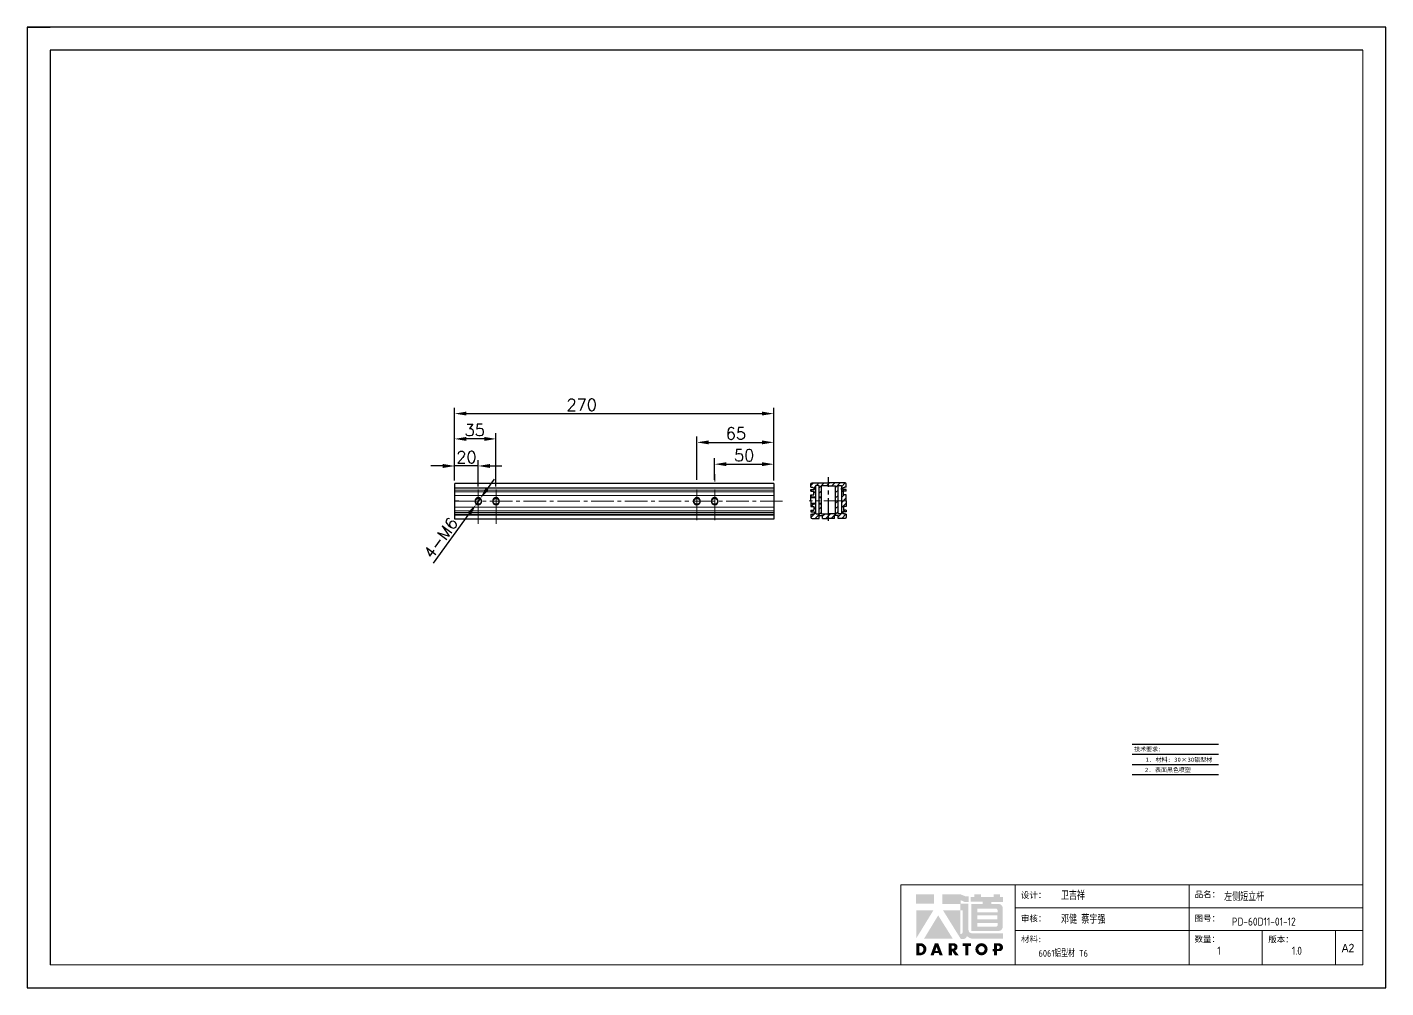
# Model space of a CAD drawing. Header units: millimetres. Extents: x -30327 to 34858, y 4015 to 75103.
# Drawn here: x 13729 to 14878, y 60062 to 60875 of the extents above; entities that cross this region are included whole.
import ezdxf
from ezdxf.enums import TextEntityAlignment as Align

# ---------------------------------------------------------------- set-up
doc = ezdxf.new("R2010")
doc.units = ezdxf.units.MM
doc.linetypes.add('CENTER2', pattern=[28.575, 19.05, -3.175, 3.175, -3.175])
doc.layers.add('A-TITLEBLOCK', color=7, linetype='Continuous', lineweight=18)
for name, color, linetype in [('print', 30, 'Continuous'), ('red', 1, 'CENTER2'), ('yellow', 2, 'Continuous')]:
    doc.layers.add(name, color=color, linetype=linetype)
doc.styles.add('GB', font='GBENOR.SHX', dxfattribs={"bigfont": 'gbcbig.shx'})
doc.styles.add('HZ', font='')
doc.styles.add('SLDTEXTSTYLE0', font='simfang.ttf', dxfattribs={"bigfont": 'bigfont'})
doc.styles.add('SLDTEXTSTYLE1', font='Gothic.ttf', dxfattribs={"width": 0.913})
doc.styles.get("Standard").update_dxf_attribs({"font": 'txt', "bigfont": 'gbcbig.shx'})
doc.styles.get('HZ').set_extended_font_data('SimSun')
doc.dimstyles.new('1-4', dxfattribs={"dimscale": 4, "dimtxt": 2.5, "dimasz": 2.5, "dimexe": 1.25, "dimexo": 0.625, "dimtad": 1, "dimdsep": 46, "dimtxsty": 'Standard', "dimcen": 2.5, "dimadec": 0, "dimazin": 0, "dimtfac": 1, "dimtmove": 0, "dimatfit": 3, "dimfxl": 0, "dimarcsym": 0})

# ---------------------------------------------------------------- blocks, each defined once
blk = doc.blocks.new('*D203')
at = {"layer": 'Defpoints', "color": 0, "transparency": 16777216}
for p in [(14090.2, 60503.6), (14090.2, 60488.7), (14110.2, 60483.7)]:
    blk.add_point(p, dxfattribs=at)
at = {"layer": 'yellow', "color": 0, "lineweight": -2, "transparency": 16777216}
for p, q in [((14090.2, 60491.2), (14090.2, 60508.6)), ((14110.2, 60486.2), (14110.2, 60508.6)), ((14080.2, 60503.6), (14070.2, 60503.6)), ((14110.2, 60503.6), (14090.2, 60503.6)), ((14120.2, 60503.6), (14130.2, 60503.6))]:
    blk.add_line(p, q, dxfattribs=at)
at = {"layer": 'yellow', "color": 0, "transparency": 16777216}
for points in [[(14080.2, 60505.3), (14080.2, 60501.9), (14090.2, 60503.6)], [(14120.2, 60505.3), (14120.2, 60501.9), (14110.2, 60503.6)]]:
    blk.add_solid(points, dxfattribs=at)
at = {"layer": 'yellow', "color": 0, "lineweight": 9, "transparency": 16777216, "insert": (14100.2, 60511.1), "char_height": 10, "attachment_point": 5}
blk.add_mtext('20', dxfattribs=at)
blk = doc.blocks.new('*D204')
at = {"layer": 'Defpoints', "color": 0, "transparency": 16777216}
for p in [(14108.5, 60471.3), (14112, 60476.2)]:
    blk.add_point(p, dxfattribs=at)
at = {"layer": 'yellow', "color": 0, "lineweight": -2, "transparency": 16777216}
for p, q in [((14117.9, 60484.2), (14123.8, 60492.3)), ((14112, 60476.2), (14108.5, 60471.3)), ((14072.2, 60421.5), (14102.6, 60463.2))]:
    blk.add_line(p, q, dxfattribs=at)
at = {"layer": 'yellow', "color": 0, "transparency": 16777216}
for points in [[(14116.5, 60485.2), (14119.2, 60483.3), (14112, 60476.2)], [(14101.2, 60464.2), (14103.9, 60462.2), (14108.5, 60471.3)]]:
    blk.add_solid(points, dxfattribs=at)
at = {"layer": 'yellow', "color": 0, "lineweight": 9, "transparency": 16777216, "insert": (14078.4, 60442.7), "char_height": 10, "attachment_point": 5, "rotation": 53.9428}
blk.add_mtext('4-M6', dxfattribs=at)
blk = doc.blocks.new('*D194')
at = {"layer": 'Defpoints', "color": 0, "transparency": 16777216}
for p in [(14360.2, 60547.9), (14090.2, 60488.7), (14360.2, 60488.7)]:
    blk.add_point(p, dxfattribs=at)
at = {"layer": 'yellow', "color": 0, "lineweight": -2, "transparency": 16777216}
for p, q in [((14090.2, 60491.2), (14090.2, 60552.9)), ((14360.2, 60491.2), (14360.2, 60552.9)), ((14100.2, 60547.9), (14350.2, 60547.9))]:
    blk.add_line(p, q, dxfattribs=at)
at = {"layer": 'yellow', "color": 0, "transparency": 16777216}
for points in [[(14100.2, 60549.6), (14100.2, 60546.3), (14090.2, 60547.9)], [(14350.2, 60549.6), (14350.2, 60546.3), (14360.2, 60547.9)]]:
    blk.add_solid(points, dxfattribs=at)
at = {"layer": 'yellow', "color": 0, "lineweight": 9, "transparency": 16777216, "insert": (14197.7, 60555.4), "char_height": 10, "attachment_point": 5}
blk.add_mtext('270', dxfattribs=at)
blk = doc.blocks.new('*D195')
at = {"layer": 'Defpoints', "color": 0, "transparency": 16777216}
for p in [(14360.2, 60505.1), (14310.2, 60489.4), (14360.2, 60489.4)]:
    blk.add_point(p, dxfattribs=at)
at = {"layer": 'yellow', "color": 0, "lineweight": -2, "transparency": 16777216}
for p, q in [((14310.2, 60491.9), (14310.2, 60510.1)), ((14320.2, 60505.1), (14350.2, 60505.1)), ((14360.2, 60491.9), (14360.2, 60510.1))]:
    blk.add_line(p, q, dxfattribs=at)
at = {"layer": 'yellow', "color": 0, "transparency": 16777216}
for points in [[(14320.2, 60506.8), (14320.2, 60503.5), (14310.2, 60505.1)], [(14350.2, 60506.8), (14350.2, 60503.5), (14360.2, 60505.1)]]:
    blk.add_solid(points, dxfattribs=at)
at = {"layer": 'yellow', "color": 0, "lineweight": 9, "transparency": 16777216, "insert": (14335.2, 60512.6), "char_height": 10, "attachment_point": 5}
blk.add_mtext('50', dxfattribs=at)
blk = doc.blocks.new('*D436')
at = {"layer": 'Defpoints', "color": 0, "transparency": 16777216}
for p in [(14090.2, 60526.5), (14090.2, 60488.7), (14125.2, 60483.7)]:
    blk.add_point(p, dxfattribs=at)
at = {"layer": 'yellow', "color": 0, "lineweight": -2, "transparency": 16777216}
for p, q in [((14090.2, 60491.2), (14090.2, 60531.5)), ((14125.2, 60486.2), (14125.2, 60531.5)), ((14115.2, 60526.5), (14100.2, 60526.5))]:
    blk.add_line(p, q, dxfattribs=at)
at = {"layer": 'yellow', "color": 0, "transparency": 16777216}
for points in [[(14100.2, 60528.2), (14100.2, 60524.8), (14090.2, 60526.5)], [(14115.2, 60528.2), (14115.2, 60524.8), (14125.2, 60526.5)]]:
    blk.add_solid(points, dxfattribs=at)
at = {"layer": 'yellow', "color": 0, "lineweight": 9, "transparency": 16777216, "insert": (14107.2, 60534), "char_height": 10, "attachment_point": 5}
blk.add_mtext('35', dxfattribs=at)
blk = doc.blocks.new('*D437')
at = {"layer": 'Defpoints', "color": 0, "transparency": 16777216}
for p in [(14360.2, 60523.6), (14295.2, 60489.4), (14360.2, 60488.7)]:
    blk.add_point(p, dxfattribs=at)
at = {"layer": 'yellow', "color": 0, "lineweight": -2, "transparency": 16777216}
for p, q in [((14295.2, 60491.9), (14295.2, 60528.6)), ((14360.2, 60491.2), (14360.2, 60528.6)), ((14305.2, 60523.6), (14350.2, 60523.6))]:
    blk.add_line(p, q, dxfattribs=at)
at = {"layer": 'yellow', "color": 0, "transparency": 16777216}
for points in [[(14305.2, 60525.2), (14305.2, 60521.9), (14295.2, 60523.6)], [(14350.2, 60525.2), (14350.2, 60521.9), (14360.2, 60523.6)]]:
    blk.add_solid(points, dxfattribs=at)
at = {"layer": 'yellow', "color": 0, "lineweight": 9, "transparency": 16777216, "insert": (14328.2, 60531.1), "char_height": 10, "attachment_point": 5}
blk.add_mtext('65', dxfattribs=at)
blk = doc.blocks.new('Dartop Logo')
at = {"true_color": 0xc40018}
h = blk.add_hatch(color=12, dxfattribs=at)
h.set_gradient(color1=(196, 0, 24), color2=(196, 0, 24), tint=1)
h.paths.add_polyline_path([(30.39, -3.87), (33.08, -5.04), (35.99, -5.04), (35.99, -1.19), (33.59, -1.19), (30.46, 0.05), (17.94, 0.05), (17.94, -6.46), (30.12, -6.46), (30.12, -6.59), (30.12, -10.75), (18.31, -10.75), (30.46, -30.31), (32.87, -30.31, 0.279375), (34.63, -28.6), (34.63, -28.51), (34.84, -28.51, 0.143145), (38.15, -30.2), (59.27, -30.2), (59.27, -26.49), (38.06, -26.49, -0.414214), (35.75, -24.18), (35.75, -6.26), (30.39, -6.26)])
h.paths.add_polyline_path([(30.25, -10.84), (31.8, -10.84), (31.8, -26.02, -0.088936), (30.9, -26.94), (30.24, -26.94)], flags=16)
h = blk.add_hatch(color=12, dxfattribs=at)
h.set_gradient(color1=(196, 0, 24), color2=(196, 0, 24), tint=1)
h.paths.add_polyline_path([(59.24, -1.73), (57.36, -1.73), (57.36, 0.06), (53.06, 0.06), (53.06, -1.64), (44.29, -1.64), (44.29, 0.15), (39.7, 0.15), (39.7, -1.67), (37.16, -1.67), (37.16, -4.97), (45.54, -4.97), (45.54, -6.42), (37.73, -6.42), (37.73, -24.88), (56.26, -24.88, 0.414214), (59.15, -21.99), (59.15, -9.35, 0.414214), (56.26, -6.46), (51.36, -6.46), (51.36, -5.03), (59.24, -5.03)])
h.paths.add_polyline_path([(54.21, -9.59, -0.414214), (55.66, -11.04), (55.66, -12.1), (41.79, -12.1), (41.79, -9.59)], flags=16)
h.paths.add_polyline_path([(55.57, -14.33), (55.57, -17.01), (41.88, -17.01), (41.88, -14.33)], flags=16)
h.paths.add_polyline_path([(55.75, -19.43), (55.75, -20.57, -0.414214), (54.3, -22.02), (41.88, -22.02), (41.88, -19.43)], flags=16)
h = blk.add_hatch(color=12, dxfattribs=at)
h.set_gradient(color1=(196, 0, 24), color2=(196, 0, 24), tint=1)
h.paths.add_polyline_path([(12.18, 0), (0, 0), (0, -6.37), (12.18, -6.37)])
h = blk.add_hatch(color=12, dxfattribs=at)
h.set_gradient(color1=(196, 0, 24), color2=(196, 0, 24), tint=1)
h.paths.add_polyline_path([(11.79, -10.83), (0.03, -10.83), (0.03, -30.03)])
h = blk.add_hatch(color=12, dxfattribs=at)
h.set_gradient(color1=(196, 0, 24), color2=(196, 0, 24), tint=1)
h.paths.add_polyline_path([(15.05, -14.31), (5.44, -30.15), (25.01, -30.15)])
at = {"true_color": 0x646464}
h = blk.add_hatch(color=251, dxfattribs=at)
h.set_gradient(color1=(100, 100, 100), color2=(100, 100, 100), tint=1)
h.paths.add_polyline_path([(4.15, -33.43), (0.11, -33.43), (0.11, -41.5), (3.51, -41.5, 0.793016)])
h.paths.add_polyline_path([(3.57, -39.73), (2.16, -39.73), (2.16, -35.19), (3.42, -35.19, -0.671361)], flags=16)
h = blk.add_hatch(color=251, dxfattribs=at)
h.set_gradient(color1=(100, 100, 100), color2=(100, 100, 100), tint=1)
h.paths.add_polyline_path([(15.08, -33.36), (12.78, -33.36), (9.82, -41.51), (12, -41.51), (12.51, -40.06), (15.46, -40.06), (15.99, -41.52), (18.19, -41.52)])
h.paths.add_polyline_path([(14.9, -38.51), (13.07, -38.51), (13.97, -35.95)], flags=16)
h = blk.add_hatch(color=251, dxfattribs=at)
h.set_gradient(color1=(100, 100, 100), color2=(100, 100, 100), tint=1)
h.paths.add_polyline_path([(26.27, -33.36), (22.3, -33.36), (22.3, -41.51), (24.4, -41.51), (24.4, -38.28), (26.55, -41.54), (29.09, -41.54), (26.61, -38.3, 0.744055)])
h.paths.add_polyline_path([(24.38, -37.08), (24.38, -34.94), (25.32, -34.94, -0.796809), (25.3, -37.08)], flags=16)
h = blk.add_hatch(color=251, dxfattribs=at)
h.set_gradient(color1=(100, 100, 100), color2=(100, 100, 100), tint=1)
h.paths.add_polyline_path([(37.44, -33.4), (31.88, -33.4), (31.88, -35.16), (33.61, -35.16), (33.61, -41.52), (35.69, -41.52), (35.69, -35.16), (37.44, -35.16)])
h = blk.add_hatch(color=251, dxfattribs=at)
h.set_gradient(color1=(100, 100, 100), color2=(100, 100, 100), tint=1)
h.paths.add_polyline_path([(40.46, -37.41, 1), (48.83, -37.41, 1)])
h.paths.add_polyline_path([(46.8, -37.41, -1), (42.5, -37.41, -1)], flags=16)
h = blk.add_hatch(color=251, dxfattribs=at)
h.set_gradient(color1=(100, 100, 100), color2=(100, 100, 100), tint=1)
h.paths.add_polyline_path([(56.85, -33.38), (56.73, -33.38), (53.19, -33.38), (53.19, -37.19), (52.26, -37.19), (52.26, -38.73), (53.18, -38.73), (53.18, -41.5), (55.24, -41.5), (55.24, -38.72), (57.51, -38.72, 0.812304)])
h.paths.add_polyline_path([(55.21, -37.18), (55.21, -35.05), (56.39, -35.05, -0.778213), (56.27, -37.18)], flags=16)
blk = doc.blocks.new('DT-A2-TITLE')
for p, q in [((594, 420), (0, 420)), ((0, 420), (0, 420)), ((0, 420), (0, 0)), ((0, 420), (10, 420)), ((594, 0), (594, 420)), ((10, 410), (10, 10)), ((584, 410), (10, 410))]:
    blk.add_line(p, q)
at = {"layer": 'A-TITLEBLOCK', "color": 7}
for p, q in [((584, 410), (584, 10)), ((594, 0), (594, 297)), ((382, 10), (382, 45)), ((584, 45), (382, 45)), ((432, 45), (432, 10)), ((508, 45), (508, 10)), ((584, 35), (432, 35)), ((432, 25), (584.08, 25)), ((540, 10), (540, 25)), ((572, 10), (572, 25)), ((10, 10), (584, 10)), ((0, 0), (594, 0))]:
    blk.add_line(p, q, dxfattribs=at)
at = {"layer": 'A-TITLEBLOCK', "xscale": 0.6400000000000001, "yscale": 0.6400000000000001, "zscale": 0.6400000000000001}
blk.add_blockref('Dartop Logo', (388.65, 40.81), dxfattribs=at)
at = {"style": 'GB'}
for tag, p, height in [('#设计', (451.96, 38.52), 3.5), ('#品名', (523.32, 37.95), 3.5), ('#审核', (451.99, 28.1), 3.5), ('#图号', (526.67, 27.2), 3.5), ('#数量', (520.33, 14.51), 3.5), ('#版本', (552.92, 14.47), 3.5), ('#材料说明', (442.15, 13.59), 3)]:
    blk.add_attdef(tag, p, '', height=height, dxfattribs=at)
at = {"layer": 'A-TITLEBLOCK', "color": 7, "attachment_point": 1}
for s, insert, char_height, style in [('设计：', (434.47, 41.87), 2.646, 'SLDTEXTSTYLE0'), ('品名：', (510.43, 42.19), 2.646, 'SLDTEXTSTYLE0'), ('审核：', (434.47, 31.64), 2.646, 'SLDTEXTSTYLE0'), ('图号：', (510.4, 31.66), 2.646, 'SLDTEXTSTYLE0'), ('材料:', (434.47, 22.62), 2.646, 'SLDTEXTSTYLE0'), ('数量：', (510.35, 22.64), 2.646, 'SLDTEXTSTYLE0'), ('版本：', (542.59, 22.48), 2.646, 'SLDTEXTSTYLE0'), ('A2', (574.7, 19.21), 3.704, 'SLDTEXTSTYLE1')]:
    blk.add_mtext(s, dxfattribs=dict(at, insert=insert, char_height=char_height, style=style))

msp = doc.modelspace()

# ---------------------------------------------------------------- hatches: boundary and pattern name
at = {"layer": 'yellow', "lineweight": 9}
h = msp.add_hatch(dxfattribs=at)
h.set_pattern_fill('ANSI31', color=256, style=0)
h.set_pattern_definition([(45, (13287.2414, 59732.8267), (-2.245064, 2.245064), [])])
h.paths.add_polyline_path([(14400.6065, 60486.7132), (14406.6065, 60486.7132), (14406.6065, 60489.2132), (14392.6065, 60489.2132, 0.414213562), (14391.6065, 60488.2132), (14391.6065, 60485.7132), (14393.1065, 60485.7132, 0.414213562), (14393.6065, 60485.2132), (14394.1065, 60485.2132), (14394.6065, 60485.2132), (14394.6065, 60483.7132), (14391.6065, 60483.7132), (14391.6065, 60482.2132), (14394.1065, 60482.2132), (14394.1065, 60479.2132), (14391.6065, 60479.2132), (14391.6065, 60477.2132), (14395.6065, 60477.2132), (14395.6065, 60486.7132, -0.414213562), (14396.1065, 60487.2132), (14398.1065, 60487.2132, -0.414213562), (14398.6065, 60486.7132), (14398.6065, 60477.2132), (14400.6065, 60477.2132)])
h.paths.add_polyline_path([(14414.6065, 60486.7132, -0.414213562), (14415.1065, 60487.2132), (14417.1065, 60487.2132, -0.414213562), (14417.6065, 60486.7132), (14417.6065, 60474.2132), (14421.6065, 60474.2132), (14421.6065, 60479.2132), (14419.1065, 60479.2132), (14419.1065, 60482.2132), (14421.6065, 60482.2132), (14421.6065, 60483.7132), (14418.6065, 60483.7132), (14418.6065, 60485.2132), (14419.1065, 60485.2132), (14419.6065, 60485.2132, 0.414213562), (14420.1065, 60485.7132), (14421.6065, 60485.7132), (14421.6065, 60488.2132, 0.414213562), (14420.6065, 60489.2132), (14406.6065, 60489.2132), (14406.6065, 60486.7132), (14412.6065, 60486.7132), (14412.6065, 60474.2132), (14414.6065, 60474.2132)])
h.paths.add_polyline_path([(14414.6065, 60474.2132), (14412.6065, 60474.2132), (14412.6065, 60463.2132), (14411.6065, 60463.2132), (14406.6065, 60463.2132), (14406.6065, 60459.2132), (14411.6065, 60459.2132), (14411.6065, 60461.7132), (14414.6065, 60461.7132), (14414.6065, 60459.2132), (14420.6065, 60459.2132, 0.414213562), (14421.6065, 60460.2132), (14421.6065, 60462.7132), (14420.1065, 60462.7132, 0.414213562), (14419.6065, 60463.2132), (14419.1065, 60463.2132), (14418.6065, 60463.2132), (14418.6065, 60464.7132), (14421.6065, 60464.7132), (14421.6065, 60466.2132), (14419.1065, 60466.2132), (14419.1065, 60469.2132), (14421.6065, 60469.2132), (14421.6065, 60474.2132), (14417.6065, 60474.2132), (14417.6065, 60463.7132, -0.414213562), (14417.1065, 60463.2132), (14415.1065, 60463.2132, -0.414213562), (14414.6065, 60463.7132)])
h.paths.add_polyline_path([(14406.6065, 60463.2132), (14401.6065, 60463.2132), (14400.6065, 60463.2132), (14400.6065, 60471.2132), (14398.6065, 60471.2132), (14398.6065, 60463.7132, -0.414213562), (14398.1065, 60463.2132), (14396.1065, 60463.2132, -0.414213562), (14395.6065, 60463.7132), (14395.6065, 60464.7132), (14395.6065, 60471.2132), (14391.6065, 60471.2132), (14391.6065, 60469.2132), (14394.1065, 60469.2132), (14394.1065, 60466.2132), (14391.6065, 60466.2132), (14391.6065, 60464.7132), (14394.6065, 60464.7132), (14394.6065, 60463.2132), (14394.1065, 60463.2132), (14393.6065, 60463.2132, 0.414213562), (14393.1065, 60462.7132), (14391.6065, 60462.7132), (14391.6065, 60460.2132, 0.414213562), (14392.6065, 60459.2132), (14398.6065, 60459.2132), (14398.6065, 60461.7132), (14401.6065, 60461.7132), (14401.6065, 60459.2132), (14406.6065, 60459.2132)])
h.paths.add_polyline_path([(14400.6065, 60471.7132), (14398.6065, 60471.7132), (14398.6065, 60471.2132), (14400.6065, 60471.2132)])
h.paths.add_polyline_path([(14400.6065, 60477.2132), (14398.6065, 60477.2132), (14398.6065, 60476.7132), (14400.6065, 60476.7132)])
h.paths.add_polyline_path([(14395.6065, 60477.2132), (14391.6065, 60477.2132), (14391.6065, 60476.7132), (14395.6065, 60476.7132)])
h.paths.add_polyline_path([(14395.6065, 60471.7132), (14391.6065, 60471.7132), (14391.6065, 60471.2132), (14395.6065, 60471.2132)])

# ---------------------------------------------------------------- linework, layer by layer
for p, q in [((14360.2371, 60488.73), (14090.2371, 60488.73)), ((14090.2371, 60458.73), (14090.2371, 60488.73)), ((14090.2371, 60458.73), (14090.2371, 60488.73)), ((14360.2371, 60488.73), (14360.2371, 60458.73)), ((14391.6065, 60485.7132), (14393.1065, 60485.7132)), ((14391.6065, 60482.2132), (14391.6065, 60483.7132)), ((14391.6065, 60483.7132), (14394.6065, 60483.7132)), ((14391.6065, 60482.2132), (14394.1065, 60482.2132)), ((14394.1065, 60485.2132), (14394.6065, 60485.2132)), ((14394.1065, 60479.2132), (14394.1065, 60482.2132)), ((14394.6065, 60483.7132), (14394.6065, 60485.2132)), ((14395.6065, 60483.7132), (14395.6065, 60484.7132)), ((14406.6065, 60486.7132), (14400.6065, 60486.7132)), ((14406.6065, 60486.7132), (14412.6065, 60486.7132)), ((14417.6065, 60483.7132), (14417.6065, 60484.7132)), ((14419.1065, 60485.2132), (14418.6065, 60485.2132)), ((14418.6065, 60483.7132), (14418.6065, 60485.2132)), ((14421.6065, 60483.7132), (14418.6065, 60483.7132)), ((14421.6065, 60482.2132), (14419.1065, 60482.2132)), ((14419.1065, 60479.2132), (14419.1065, 60482.2132)), ((14421.6065, 60485.7132), (14420.1065, 60485.7132)), ((14421.6065, 60482.2132), (14421.6065, 60483.7132)), ((14391.6065, 60474.2132), (14391.6065, 60479.2132)), ((14391.6065, 60479.2132), (14394.1065, 60479.2132)), ((14395.6065, 60477.2132), (14391.6065, 60477.2132)), ((14395.6065, 60476.7132), (14391.6065, 60476.7132)), ((14391.6065, 60474.2132), (14391.6065, 60469.2132)), ((14395.6065, 60471.7132), (14391.6065, 60471.7132)), ((14395.6065, 60471.2132), (14391.6065, 60471.2132)), ((14391.6065, 60469.2132), (14394.1065, 60469.2132)), ((14394.1065, 60469.2132), (14394.1065, 60466.2132)), ((14400.6065, 60477.2132), (14398.6065, 60477.2132)), ((14400.6065, 60476.7132), (14398.6065, 60476.7132)), ((14400.6065, 60471.7132), (14398.6065, 60471.7132)), ((14400.6065, 60471.2132), (14398.6065, 60471.2132)), ((14421.6065, 60479.2132), (14419.1065, 60479.2132)), ((14419.1065, 60469.2132), (14419.1065, 60466.2132)), ((14421.6065, 60469.2132), (14419.1065, 60469.2132)), ((14421.6065, 60474.2132), (14421.6065, 60479.2132)), ((14421.6065, 60474.2132), (14421.6065, 60469.2132)), ((14360.2371, 60458.73), (14090.2371, 60458.73)), ((14391.6065, 60466.2132), (14391.6065, 60464.7132)), ((14391.6065, 60466.2132), (14394.1065, 60466.2132)), ((14391.6065, 60464.7132), (14394.6065, 60464.7132)), ((14391.6065, 60462.7132), (14393.1065, 60462.7132)), ((14394.1065, 60463.2132), (14394.6065, 60463.2132)), ((14394.6065, 60464.7132), (14394.6065, 60463.2132)), ((14395.6065, 60464.7132), (14395.6065, 60463.7132)), ((14398.6065, 60461.7132), (14401.6065, 60461.7132)), ((14400.6065, 60463.2132), (14401.6065, 60463.2132)), ((14401.6065, 60463.2132), (14406.6065, 60463.2132)), ((14401.6065, 60459.2132), (14406.6065, 60459.2132)), ((14411.6065, 60463.2132), (14406.6065, 60463.2132)), ((14411.6065, 60459.2132), (14406.6065, 60459.2132)), ((14412.6065, 60463.2132), (14411.6065, 60463.2132)), ((14414.6065, 60461.7132), (14411.6065, 60461.7132)), ((14417.6065, 60464.7132), (14417.6065, 60463.7132)), ((14418.6065, 60464.7132), (14418.6065, 60463.2132)), ((14421.6065, 60464.7132), (14418.6065, 60464.7132)), ((14419.1065, 60463.2132), (14418.6065, 60463.2132)), ((14421.6065, 60466.2132), (14419.1065, 60466.2132)), ((14421.6065, 60462.7132), (14420.1065, 60462.7132)), ((14421.6065, 60466.2132), (14421.6065, 60464.7132))]:
    msp.add_line(p, q)
at = {"lineweight": 9}
for p, q in [((14360.2371, 60485.23), (14090.2371, 60485.23)), ((14360.2371, 60484.73), (14090.2371, 60484.73)), ((14360.2371, 60483.23), (14090.2371, 60483.23)), ((14360.2371, 60481.73), (14090.2371, 60481.73)), ((14360.2371, 60478.73), (14090.2371, 60478.73)), ((14360.2371, 60468.73), (14090.2371, 60468.73)), ((14360.2371, 60465.73), (14090.2371, 60465.73)), ((14360.2371, 60464.23), (14090.2371, 60464.23)), ((14360.2371, 60462.73), (14090.2371, 60462.73)), ((14360.2371, 60462.0882), (14090.2371, 60462.0882))]:
    msp.add_line(p, q, dxfattribs=at)
for points in [[(14391.6065, 60485.7132), (14391.6065, 60488.2132, -0.414213562), (14392.6065, 60489.2132), (14406.6065, 60489.2132)], [(14393.1065, 60485.7132), (14393.1065, 60485.7132, 0.414213562), (14393.6065, 60485.2132), (14394.1065, 60485.2132)], [(14421.6065, 60485.7132), (14421.6065, 60488.2132, 0.414213562), (14420.6065, 60489.2132), (14406.6065, 60489.2132)], [(14420.1065, 60485.7132), (14420.1065, 60485.7132, -0.414213562), (14419.6065, 60485.2132), (14419.1065, 60485.2132)], [(14391.6065, 60462.7132), (14391.6065, 60460.2132, 0.414213562), (14392.6065, 60459.2132), (14398.6065, 60459.2132)], [(14393.1065, 60462.7132), (14393.1065, 60462.7132, -0.414213562), (14393.6065, 60463.2132), (14394.1065, 60463.2132)], [(14421.6065, 60462.7132), (14421.6065, 60460.2132, -0.414213562), (14420.6065, 60459.2132), (14414.6065, 60459.2132)], [(14420.1065, 60462.7132), (14420.1065, 60462.7132, 0.414213562), (14419.6065, 60463.2132), (14419.1065, 60463.2132)]]:
    msp.add_lwpolyline(points, format="xyb")
for points in [[(14395.6065, 60486.7132), (14395.6065, 60463.7132, 0.414213562), (14396.1065, 60463.2132), (14398.1065, 60463.2132, 0.414213562), (14398.6065, 60463.7132), (14398.6065, 60486.7132, 0.414213562), (14398.1065, 60487.2132), (14396.1065, 60487.2132, 0.414213562)], [(14417.6065, 60486.7132), (14417.6065, 60463.7132, -0.414213562), (14417.1065, 60463.2132), (14415.1065, 60463.2132, -0.414213562), (14414.6065, 60463.7132), (14414.6065, 60486.7132, -0.414213562), (14415.1065, 60487.2132), (14417.1065, 60487.2132, -0.414213562)]]:
    msp.add_lwpolyline(points, format="xyb", close=True)
for points in [[(14400.6065, 60463.2132), (14400.6065, 60486.7132)], [(14412.6065, 60463.2132), (14412.6065, 60486.7132)], [(14398.6065, 60459.2132), (14398.6065, 60461.7132)], [(14401.6065, 60459.2132), (14401.6065, 60461.7132)], [(14411.6065, 60459.2132), (14411.6065, 60461.7132)], [(14414.6065, 60459.2132), (14414.6065, 60461.7132)]]:
    msp.add_lwpolyline(points)
for centre in [(14110.2371, 60473.73), (14125.2371, 60473.73), (14295.2371, 60473.73), (14310.2371, 60473.73)]:
    msp.add_circle(centre, 2.5)
for centre in [(14110.2371, 60473.73), (14125.2371, 60473.73), (14295.2371, 60473.73), (14310.2371, 60473.73)]:
    msp.add_arc(centre, 3, 45, 315)
at = {"layer": 'Defpoints'}
for p, q in [((14663.3906, 60268.3119), (14736.6341, 60268.3119)), ((14663.3906, 60259.7124), (14736.6341, 60259.7124)), ((14663.3906, 60259.7124), (14736.6341, 60259.7124)), ((14663.3906, 60251.1129), (14736.6341, 60251.1129)), ((14663.3906, 60242.5134), (14736.6341, 60242.5134))]:
    msp.add_line(p, q, dxfattribs=at)
at = {"layer": 'print'}
msp.add_lwpolyline([(13728.5173, 60062.0396), (14878.1212, 60062.0396), (14878.1212, 60874.8908), (13728.5173, 60874.8908)], close=True, dxfattribs=at)
at = {"layer": 'red'}
for p, q in [((14406.6065, 60457.316), (14406.6065, 60494.2642)), ((14093.626, 60473.73), (14090.2906, 60473.73))]:
    msp.add_line(p, q, dxfattribs=at)
at = {"layer": 'red', "lineweight": 9}
for p, q in [((14110.2371, 60473.73), (14110.2371, 60483.73)), ((14125.2371, 60473.73), (14125.2371, 60483.73)), ((14295.2371, 60473.73), (14295.2371, 60483.73)), ((14310.2371, 60473.73), (14310.2371, 60483.73)), ((14367.6723, 60473.73), (14090.2371, 60473.73)), ((14110.2371, 60473.73), (14110.2371, 60453.5977)), ((14125.2371, 60473.73), (14125.2371, 60453.5977)), ((14295.2371, 60473.73), (14295.2371, 60457.6282)), ((14310.2371, 60473.73), (14310.2371, 60457.6282)), ((14421.6065, 60474.2132), (14390.2799, 60474.2132))]:
    msp.add_line(p, q, dxfattribs=at)
at = {"layer": 'yellow', "lineweight": 9}
msp.add_line((14310.2371, 60490.5478), (14310.2371, 60496.6244), dxfattribs=at)

# ---------------------------------------------------------------- block references
at = {"xscale": 1.93536, "yscale": 1.93536, "zscale": 1.93536}
msp.add_blockref('DT-A2-TITLE', (13728.5173, 60062.0396), dxfattribs=at).add_auto_attribs({'#设计': '卫吉祥', '#审核': '邓健 蔡宇强', '#材料说明': '6061铝型材 T6', '#品名': '左侧短立杆', '#图号': 'PD-60D11-01-12', '#数量': '1', '#版本': '1.0'})

# ---------------------------------------------------------------- texts
at = {"style": 'HZ'}
for s, p in [('技术要求:', (14676.6922, 60263.9719)), ('     1. 材料: 30×30铝型材  ', (14698.7214, 60255.0753)), ('    2. 表面黑色喷塑          ', (14702.1919, 60246.4758))]:
    msp.add_text(s, height=3.61179, dxfattribs=at).set_placement(p, align=Align.MIDDLE_CENTER)

# ---------------------------------------------------------------- dimensions: what is measured, and where the dimension line sits
at = {"layer": 'yellow', "lineweight": 9}
for base, p1, p2, picture, middle in [((14360.2371, 60547.9365), (14090.2371, 60488.73), (14360.2371, 60488.73), '*D194', (14197.7371, 60547.9365)), ((14090.2371, 60526.4905), (14125.2371, 60483.73), (14090.2371, 60488.73), '*D436', (14107.2371, 60526.4905)), ((14360.2371, 60523.5701), (14295.2371, 60489.3608), (14360.2371, 60488.73), '*D437', (14328.2371, 60523.5701)), ((14090.2371, 60503.6139), (14110.2371, 60483.73), (14090.2371, 60488.73), '*D203', (14100.2371, 60503.6139))]:
    dim = msp.add_linear_dim(base=base, p1=p1, p2=p2, dimstyle='1-4', dxfattribs=at)
    dim.commit()
    dim.dimension.update_dxf_attribs({"geometry": picture, "text_midpoint": middle, "dimtype": 160})
dim = msp.add_linear_dim(base=(14360.2371, 60505.1442), p1=(14310.2371, 60489.3608), p2=(14360.2371, 60489.3608), dimstyle='1-4', dxfattribs=at)
dim.commit()
dim.dimension.update_dxf_attribs({"geometry": '*D195', "text_midpoint": (14335.2371, 60512.6442)})
dim = msp.add_diameter_dim_2p(p1=(14112.0029, 60476.1553), p2=(14108.4713, 60471.3047), text='4-M6', dimstyle='1-4', dxfattribs=at)
dim.commit()
dim.dimension.update_dxf_attribs({"geometry": '*D204', "text_midpoint": (14078.3739, 60442.7083)})

doc.saveas('drawing.dxf')
